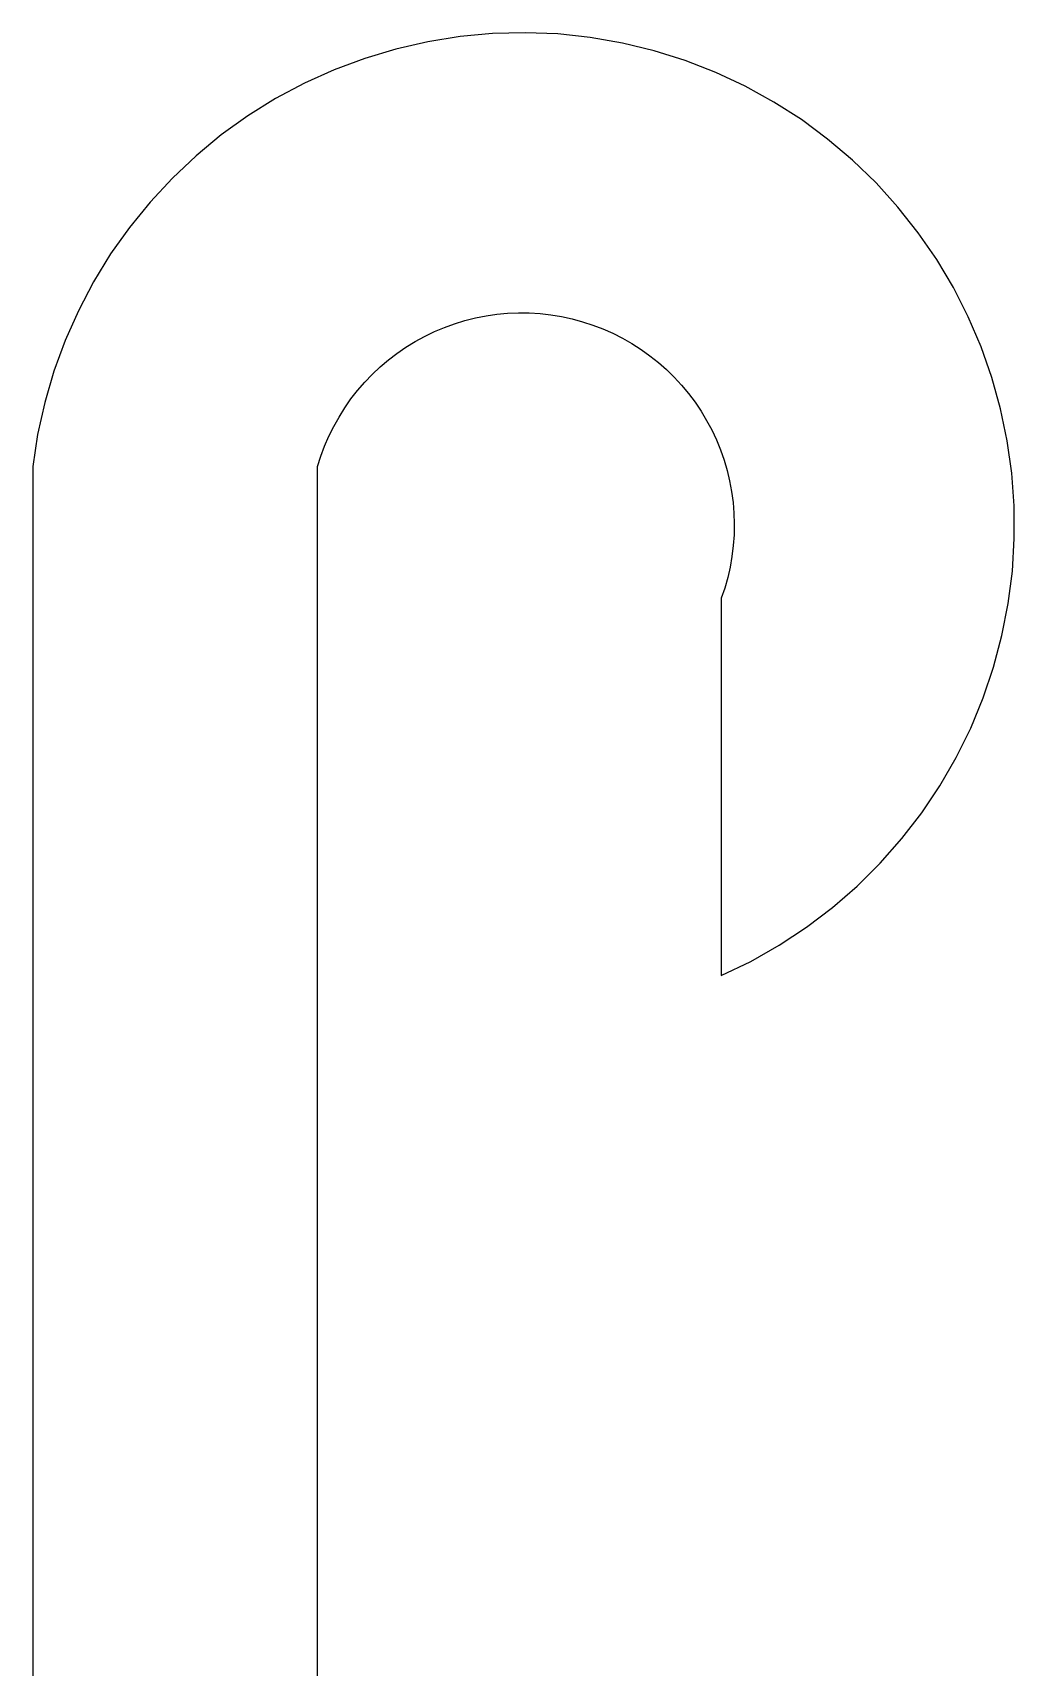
# Model space of a CAD drawing. Extents: x 0 to 1.35, y 0 to 1.54.
# Drawn here: x 0.2679 to 0.4524, y 1.2278 to 1.5352 of the extents above; entities that cross this region are included whole.
import ezdxf

# ---------------------------------------------------------------- set-up
doc = ezdxf.new("R2010")
doc.units = 0
doc.linetypes.add('HIDDEN', pattern=[9, 6, -3])
doc.layers.add('FRONT', color=7, linetype='CONTINUOUS')
doc.layers.add('FRONT_HID', color=7, linetype='HIDDEN')

msp = doc.modelspace()

# ---------------------------------------------------------------- linework, layer by layer
at = {"layer": 'FRONT'}
for p, q in [((0.3482, 1.534449), (0.342138, 1.533477)), ((0.354312, 1.535017), (0.3482, 1.534449)), ((0.360449, 1.535179), (0.354312, 1.535017)), ((0.366583, 1.534934), (0.360449, 1.535179)), ((0.372687, 1.534283), (0.366583, 1.534934)), ((0.378735, 1.533229), (0.372687, 1.534283)), ((0.336154, 1.532106), (0.330274, 1.530341)), ((0.342138, 1.533477), (0.336154, 1.532106)), ((0.3847, 1.531777), (0.378735, 1.533229)), ((0.390555, 1.529933), (0.3847, 1.531777)), ((0.324524, 1.528191), (0.318929, 1.525665)), ((0.330274, 1.530341), (0.324524, 1.528191)), ((0.396276, 1.527705), (0.390555, 1.529933)), ((0.318929, 1.525665), (0.313514, 1.522774)), ((0.401836, 1.525103), (0.396276, 1.527705)), ((0.407211, 1.522139), (0.401836, 1.525103)), ((0.313514, 1.522774), (0.308302, 1.51953)), ((0.412379, 1.518825), (0.407211, 1.522139)), ((0.308302, 1.51953), (0.303316, 1.515948)), ((0.417316, 1.515176), (0.412379, 1.518825)), ((0.303316, 1.515948), (0.298579, 1.512044)), ((0.422, 1.511208), (0.417316, 1.515176)), ((0.298579, 1.512044), (0.294111, 1.507834)), ((0.426411, 1.506938), (0.422, 1.511208)), ((0.294111, 1.507834), (0.289931, 1.503338)), ((0.430529, 1.502385), (0.426411, 1.506938)), ((0.289931, 1.503338), (0.286058, 1.498575)), ((0.434337, 1.49757), (0.430529, 1.502385)), ((0.286058, 1.498575), (0.28251, 1.493565)), ((0.437817, 1.492513), (0.434337, 1.49757)), ((0.28251, 1.493565), (0.279301, 1.488332)), ((0.440955, 1.487237), (0.437817, 1.492513)), ((0.279301, 1.488332), (0.276446, 1.482897)), ((0.443736, 1.481764), (0.440955, 1.487237)), ((0.276446, 1.482897), (0.273957, 1.477285)), ((0.351093, 1.481535), (0.353092, 1.481929)), ((0.353092, 1.481929), (0.355108, 1.482221)), ((0.355108, 1.482221), (0.357137, 1.48241)), ((0.357137, 1.48241), (0.359172, 1.482495)), ((0.359172, 1.482495), (0.361209, 1.482476)), ((0.361209, 1.482476), (0.363242, 1.482353)), ((0.363242, 1.482353), (0.365267, 1.482127)), ((0.365267, 1.482127), (0.367277, 1.481798)), ((0.367277, 1.481798), (0.369268, 1.481367)), ((0.446149, 1.476119), (0.443736, 1.481764)), ((0.341542, 1.478072), (0.343377, 1.478958)), ((0.343377, 1.478958), (0.345254, 1.479749)), ((0.345254, 1.479749), (0.347169, 1.480443)), ((0.347169, 1.480443), (0.349117, 1.481039)), ((0.349117, 1.481039), (0.351093, 1.481535)), ((0.369268, 1.481367), (0.371235, 1.480835)), ((0.371235, 1.480835), (0.373172, 1.480203)), ((0.373172, 1.480203), (0.375074, 1.479473)), ((0.375074, 1.479473), (0.376936, 1.478647)), ((0.376936, 1.478647), (0.378754, 1.477728)), ((0.273957, 1.477285), (0.271845, 1.471521)), ((0.336343, 1.47487), (0.338021, 1.476025)), ((0.338021, 1.476025), (0.339755, 1.477094)), ((0.339755, 1.477094), (0.341542, 1.478072)), ((0.378754, 1.477728), (0.380522, 1.476717)), ((0.380522, 1.476717), (0.382237, 1.475617)), ((0.382237, 1.475617), (0.383893, 1.474431)), ((0.448182, 1.470327), (0.446149, 1.476119)), ((0.333174, 1.472311), (0.334726, 1.473631)), ((0.334726, 1.473631), (0.336343, 1.47487)), ((0.383893, 1.474431), (0.385487, 1.473162)), ((0.385487, 1.473162), (0.387014, 1.471814)), ((0.271845, 1.471521), (0.27012, 1.46563)), ((0.32895, 1.467901), (0.330283, 1.469443)), ((0.330283, 1.469443), (0.331692, 1.470914)), ((0.331692, 1.470914), (0.333174, 1.472311)), ((0.387014, 1.471814), (0.38847, 1.470389)), ((0.38847, 1.470389), (0.389852, 1.468892)), ((0.449828, 1.464412), (0.448182, 1.470327)), ((0.327698, 1.466294), (0.32895, 1.467901)), ((0.389852, 1.468892), (0.391156, 1.467327)), ((0.391156, 1.467327), (0.392378, 1.465697)), ((0.27012, 1.46563), (0.268788, 1.459637)), ((0.325448, 1.462899), (0.32653, 1.464626)), ((0.32653, 1.464626), (0.327698, 1.466294)), ((0.392378, 1.465697), (0.393515, 1.464006)), ((0.393515, 1.464006), (0.394565, 1.462261)), ((0.451077, 1.458402), (0.449828, 1.464412)), ((0.323555, 1.459293), (0.324456, 1.46112)), ((0.324456, 1.46112), (0.325448, 1.462899)), ((0.394565, 1.462261), (0.395524, 1.460463)), ((0.395524, 1.460463), (0.396391, 1.45862)), ((0.268788, 1.459637), (0.267857, 1.453569)), ((0.32204, 1.455512), (0.322749, 1.457422)), ((0.322749, 1.457422), (0.323555, 1.459293)), ((0.396391, 1.45862), (0.397162, 1.456734)), ((0.451926, 1.452322), (0.451077, 1.458402)), ((0.321429, 1.453569), (0.32204, 1.455512)), ((0.397162, 1.456734), (0.397836, 1.454812)), ((0.397836, 1.454812), (0.398411, 1.452858)), ((0.267857, 1.453569), (0.267857, 1.302436)), ((0.321429, 1.060712), (0.321429, 1.453569)), ((0.398411, 1.452858), (0.398886, 1.450877)), ((0.452371, 1.446199), (0.451926, 1.452322)), ((0.398886, 1.450877), (0.399259, 1.448874)), ((0.399259, 1.448874), (0.39953, 1.446855)), ((0.39953, 1.446855), (0.399697, 1.444824)), ((0.399697, 1.444824), (0.399761, 1.442788)), ((0.452409, 1.440061), (0.452371, 1.446199)), ((0.399761, 1.442788), (0.399721, 1.440751)), ((0.399577, 1.438719), (0.399329, 1.436697)), ((0.399721, 1.440751), (0.399577, 1.438719)), ((0.45204, 1.433933), (0.452409, 1.440061)), ((0.399329, 1.436697), (0.398979, 1.434691)), ((0.398526, 1.432704), (0.397974, 1.430743)), ((0.398979, 1.434691), (0.398526, 1.432704)), ((0.451266, 1.427843), (0.45204, 1.433933)), ((0.397974, 1.430743), (0.397321, 1.428813)), ((0.397321, 1.428813), (0.397321, 1.35787)), ((0.45009, 1.421818), (0.451266, 1.427843)), ((0.448518, 1.415883), (0.45009, 1.421818)), ((0.446556, 1.410066), (0.448518, 1.415883)), ((0.444213, 1.404392), (0.446556, 1.410066)), ((0.441499, 1.398886), (0.444213, 1.404392)), ((0.438426, 1.393571), (0.441499, 1.398886)), ((0.435009, 1.388472), (0.438426, 1.393571)), ((0.43126, 1.38361), (0.435009, 1.388472)), ((0.427198, 1.379007), (0.43126, 1.38361)), ((0.42284, 1.374683), (0.427198, 1.379007)), ((0.418206, 1.370658), (0.42284, 1.374683)), ((0.413314, 1.366948), (0.418206, 1.370658)), ((0.408188, 1.363571), (0.413314, 1.366948)), ((0.402849, 1.36054), (0.408188, 1.363571)), ((0.397321, 1.35787), (0.402849, 1.36054)), ((0.267857, 1.302436), (0.267857, 1.060712))]:
    msp.add_line(p, q, dxfattribs=at)
at = {"layer": 'FRONT_HID', "linetype": 'HIDDEN'}
for p, q in [((0.3482, 1.534449), (0.342138, 1.533477)), ((0.354312, 1.535017), (0.3482, 1.534449)), ((0.360449, 1.535179), (0.354312, 1.535017)), ((0.366583, 1.534934), (0.360449, 1.535179)), ((0.372687, 1.534283), (0.366583, 1.534934)), ((0.378735, 1.533229), (0.372687, 1.534283)), ((0.336154, 1.532106), (0.330274, 1.530341)), ((0.342138, 1.533477), (0.336154, 1.532106)), ((0.3847, 1.531777), (0.378735, 1.533229)), ((0.390555, 1.529933), (0.3847, 1.531777)), ((0.324524, 1.528191), (0.318929, 1.525665)), ((0.330274, 1.530341), (0.324524, 1.528191)), ((0.396276, 1.527705), (0.390555, 1.529933)), ((0.318929, 1.525665), (0.313514, 1.522774)), ((0.401836, 1.525103), (0.396276, 1.527705)), ((0.407211, 1.522139), (0.401836, 1.525103)), ((0.313514, 1.522774), (0.308302, 1.51953)), ((0.412379, 1.518825), (0.407211, 1.522139)), ((0.308302, 1.51953), (0.303316, 1.515948)), ((0.417316, 1.515176), (0.412379, 1.518825)), ((0.303316, 1.515948), (0.298579, 1.512044)), ((0.422, 1.511208), (0.417316, 1.515176)), ((0.298579, 1.512044), (0.294111, 1.507834)), ((0.426411, 1.506938), (0.422, 1.511208)), ((0.294111, 1.507834), (0.289931, 1.503338)), ((0.430529, 1.502385), (0.426411, 1.506938)), ((0.289931, 1.503338), (0.286058, 1.498575)), ((0.434337, 1.49757), (0.430529, 1.502385)), ((0.286058, 1.498575), (0.28251, 1.493565)), ((0.437817, 1.492513), (0.434337, 1.49757)), ((0.28251, 1.493565), (0.279301, 1.488332)), ((0.440955, 1.487237), (0.437817, 1.492513)), ((0.279301, 1.488332), (0.276446, 1.482897)), ((0.443736, 1.481764), (0.440955, 1.487237)), ((0.276446, 1.482897), (0.273957, 1.477285)), ((0.351093, 1.481535), (0.353092, 1.481929)), ((0.353092, 1.481929), (0.355108, 1.482221)), ((0.355108, 1.482221), (0.357137, 1.48241)), ((0.357137, 1.48241), (0.359172, 1.482495)), ((0.359172, 1.482495), (0.361209, 1.482476)), ((0.361209, 1.482476), (0.363242, 1.482353)), ((0.363242, 1.482353), (0.365267, 1.482127)), ((0.365267, 1.482127), (0.367277, 1.481798)), ((0.367277, 1.481798), (0.369268, 1.481367)), ((0.446149, 1.476119), (0.443736, 1.481764)), ((0.341542, 1.478072), (0.343377, 1.478958)), ((0.343377, 1.478958), (0.345254, 1.479749)), ((0.345254, 1.479749), (0.347169, 1.480443)), ((0.347169, 1.480443), (0.349117, 1.481039)), ((0.349117, 1.481039), (0.351093, 1.481535)), ((0.369268, 1.481367), (0.371235, 1.480835)), ((0.371235, 1.480835), (0.373172, 1.480203)), ((0.373172, 1.480203), (0.375074, 1.479473)), ((0.375074, 1.479473), (0.376936, 1.478647)), ((0.376936, 1.478647), (0.378754, 1.477728)), ((0.273957, 1.477285), (0.271845, 1.471521)), ((0.336343, 1.47487), (0.338021, 1.476025)), ((0.338021, 1.476025), (0.339755, 1.477094)), ((0.339755, 1.477094), (0.341542, 1.478072)), ((0.378754, 1.477728), (0.380522, 1.476717)), ((0.380522, 1.476717), (0.382237, 1.475617)), ((0.382237, 1.475617), (0.383893, 1.474431)), ((0.448182, 1.470327), (0.446149, 1.476119)), ((0.333174, 1.472311), (0.334726, 1.473631)), ((0.334726, 1.473631), (0.336343, 1.47487)), ((0.383893, 1.474431), (0.385487, 1.473162)), ((0.385487, 1.473162), (0.387014, 1.471814)), ((0.271845, 1.471521), (0.27012, 1.46563)), ((0.32895, 1.467901), (0.330283, 1.469443)), ((0.330283, 1.469443), (0.331692, 1.470914)), ((0.331692, 1.470914), (0.333174, 1.472311)), ((0.387014, 1.471814), (0.38847, 1.470389)), ((0.38847, 1.470389), (0.389852, 1.468892)), ((0.449828, 1.464412), (0.448182, 1.470327)), ((0.327698, 1.466294), (0.32895, 1.467901)), ((0.389852, 1.468892), (0.391156, 1.467327)), ((0.391156, 1.467327), (0.392378, 1.465697)), ((0.27012, 1.46563), (0.268788, 1.459637)), ((0.325448, 1.462899), (0.32653, 1.464626)), ((0.32653, 1.464626), (0.327698, 1.466294)), ((0.392378, 1.465697), (0.393515, 1.464006)), ((0.393515, 1.464006), (0.394565, 1.462261)), ((0.451077, 1.458402), (0.449828, 1.464412)), ((0.323555, 1.459293), (0.324456, 1.46112)), ((0.324456, 1.46112), (0.325448, 1.462899)), ((0.394565, 1.462261), (0.395524, 1.460463)), ((0.395524, 1.460463), (0.396391, 1.45862)), ((0.268788, 1.459637), (0.267857, 1.453569)), ((0.32204, 1.455512), (0.322749, 1.457422)), ((0.322749, 1.457422), (0.323555, 1.459293)), ((0.396391, 1.45862), (0.397162, 1.456734)), ((0.451926, 1.452322), (0.451077, 1.458402)), ((0.321429, 1.453569), (0.32204, 1.455512)), ((0.397162, 1.456734), (0.397836, 1.454812)), ((0.397836, 1.454812), (0.398411, 1.452858)), ((0.267857, 1.453569), (0.267857, 1.302436)), ((0.321429, 1.060712), (0.321429, 1.453569)), ((0.398411, 1.452858), (0.398886, 1.450877)), ((0.452371, 1.446199), (0.451926, 1.452322)), ((0.398886, 1.450877), (0.399259, 1.448874)), ((0.399259, 1.448874), (0.39953, 1.446855)), ((0.39953, 1.446855), (0.399697, 1.444824)), ((0.399697, 1.444824), (0.399761, 1.442788)), ((0.452409, 1.440061), (0.452371, 1.446199)), ((0.399761, 1.442788), (0.399721, 1.440751)), ((0.399577, 1.438719), (0.399329, 1.436697)), ((0.399721, 1.440751), (0.399577, 1.438719)), ((0.45204, 1.433933), (0.452409, 1.440061)), ((0.399329, 1.436697), (0.398979, 1.434691)), ((0.398526, 1.432704), (0.397974, 1.430743)), ((0.398979, 1.434691), (0.398526, 1.432704)), ((0.451266, 1.427843), (0.45204, 1.433933)), ((0.397974, 1.430743), (0.397321, 1.428813)), ((0.397321, 1.428813), (0.397321, 1.35787)), ((0.45009, 1.421818), (0.451266, 1.427843)), ((0.448518, 1.415883), (0.45009, 1.421818)), ((0.446556, 1.410066), (0.448518, 1.415883)), ((0.444213, 1.404392), (0.446556, 1.410066)), ((0.441499, 1.398886), (0.444213, 1.404392)), ((0.438426, 1.393571), (0.441499, 1.398886)), ((0.435009, 1.388472), (0.438426, 1.393571)), ((0.43126, 1.38361), (0.435009, 1.388472)), ((0.427198, 1.379007), (0.43126, 1.38361)), ((0.42284, 1.374683), (0.427198, 1.379007)), ((0.418206, 1.370658), (0.42284, 1.374683)), ((0.413314, 1.366948), (0.418206, 1.370658)), ((0.408188, 1.363571), (0.413314, 1.366948)), ((0.402849, 1.36054), (0.408188, 1.363571)), ((0.397321, 1.35787), (0.402849, 1.36054)), ((0.267857, 1.302436), (0.267857, 1.060712))]:
    msp.add_line(p, q, dxfattribs=at)

doc.saveas('drawing.dxf')
